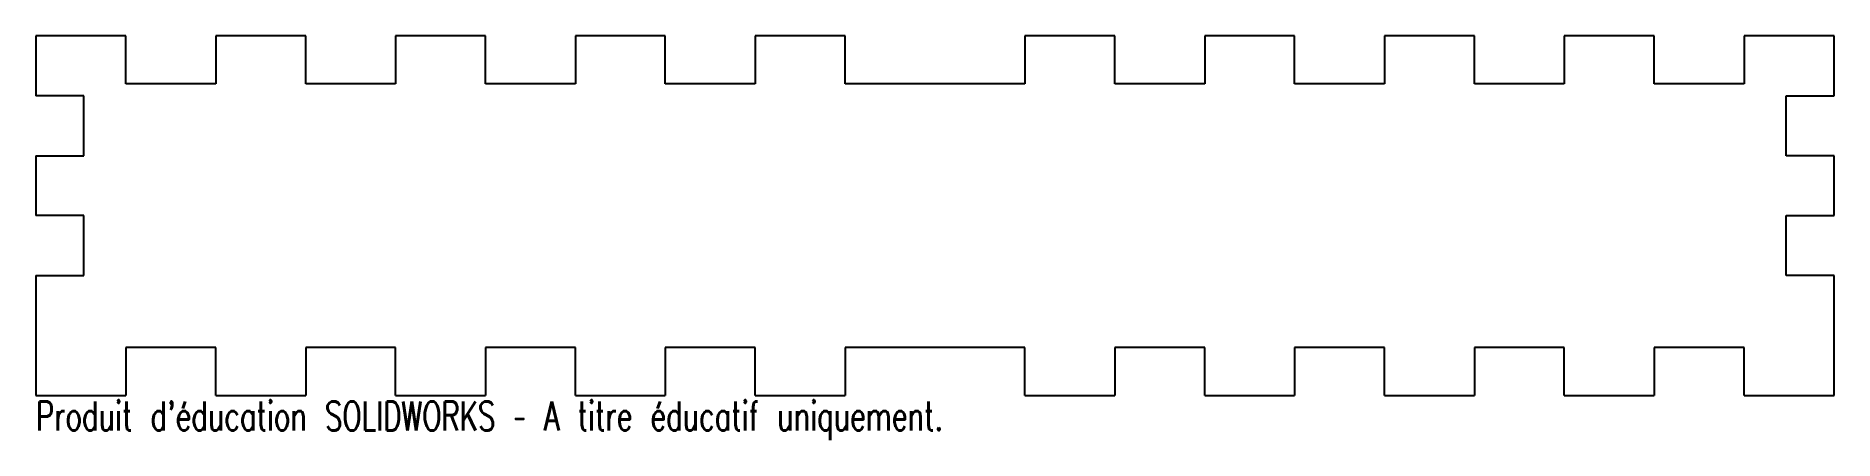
# Model space of a CAD drawing. Header units: millimetres. Extents: x -150 to 150, y -37 to 30.
import ezdxf

# ---------------------------------------------------------------- set-up
doc = ezdxf.new("R2010")
doc.units = ezdxf.units.MM
doc.styles.add('SLDTEXTSTYLE0', font='TXT', dxfattribs={"width": 0.7, "bigfont": 'bigfont'})

msp = doc.modelspace()

# ---------------------------------------------------------------- linework, layer by layer
at = {"color": 7, "linetype": 'Continuous', "lineweight": 25}
for p, q in [((-150, 30), (-150, 20)), ((-135, 30), (-150, 30)), ((-135, 22), (-135, 30)), ((-120, 30), (-120, 22)), ((-105, 30), (-120, 30)), ((-105, 22), (-105, 30)), ((-90, 30), (-90, 22)), ((-75, 30), (-90, 30)), ((-75, 22), (-75, 30)), ((-60, 30), (-60, 22)), ((-45, 30), (-60, 30)), ((-45, 22), (-45, 30)), ((-30, 30), (-30, 22)), ((-15, 30), (-30, 30)), ((-15, 22), (-15, 30)), ((15, 30), (15, 22)), ((30, 30), (15, 30)), ((30, 22), (30, 30)), ((45, 30), (45, 22)), ((60, 30), (45, 30)), ((60, 22), (60, 30)), ((75, 30), (75, 22)), ((90, 30), (75, 30)), ((90, 22), (90, 30)), ((105, 30), (105, 22)), ((120, 30), (105, 30)), ((120, 22), (120, 30)), ((135, 30), (135, 22)), ((150, 30), (135, 30)), ((150, 20), (150, 30)), ((-120, 22), (-135, 22)), ((-90, 22), (-105, 22)), ((-60, 22), (-75, 22)), ((-30, 22), (-45, 22)), ((15, 22), (-15, 22)), ((45, 22), (30, 22)), ((75, 22), (60, 22)), ((105, 22), (90, 22)), ((135, 22), (120, 22)), ((-142, 20), (-150, 20)), ((-142, 10), (-142, 20)), ((142, 20), (150, 20)), ((142, 10), (142, 20)), ((-150, 10), (-150, 0)), ((-150, 10), (-142, 10)), ((150, 10), (142, 10)), ((150, 0), (150, 10)), ((-142, 0), (-150, 0)), ((-142, -10), (-142, 0)), ((142, 0), (150, 0)), ((142, -10), (142, 0)), ((-150, -10), (-150, -30)), ((-150, -10), (-142, -10)), ((150, -10), (142, -10)), ((150, -30), (150, -10)), ((-120, -22), (-135, -22)), ((-135, -22), (-135, -30)), ((-120, -30), (-120, -22)), ((-90, -22), (-105, -22)), ((-105, -22), (-105, -30)), ((-90, -30), (-90, -22)), ((-60, -22), (-75, -22)), ((-75, -22), (-75, -30)), ((-60, -30), (-60, -22)), ((-30, -22), (-45, -22)), ((-45, -22), (-45, -30)), ((-30, -30), (-30, -22)), ((15, -22), (-15, -22)), ((-15, -22), (-15, -30)), ((15, -30), (15, -22)), ((45, -22), (30, -22)), ((30, -22), (30, -30)), ((45, -30), (45, -22)), ((75, -22), (60, -22)), ((60, -22), (60, -30)), ((75, -30), (75, -22)), ((105, -22), (90, -22)), ((90, -22), (90, -30)), ((105, -30), (105, -22)), ((135, -22), (120, -22)), ((120, -22), (120, -30)), ((135, -30), (135, -22)), ((-150, -30), (-135, -30)), ((-120, -30), (-105, -30)), ((-90, -30), (-75, -30)), ((-60, -30), (-45, -30)), ((-30, -30), (-15, -30)), ((15, -30), (30, -30)), ((45, -30), (60, -30)), ((75, -30), (90, -30)), ((105, -30), (120, -30)), ((135, -30), (150, -30))]:
    msp.add_line(p, q, dxfattribs=at)

# ---------------------------------------------------------------- texts
at = {"color": 7, "linetype": 'Continuous', "insert": (-150, -31.02), "char_height": 4.8336, "attachment_point": 1, "style": 'SLDTEXTSTYLE0'}
msp.add_mtext("Produit d'éducation SOLIDWORKS – A titre éducatif uniquement.", dxfattribs=at)

doc.saveas('drawing.dxf')
